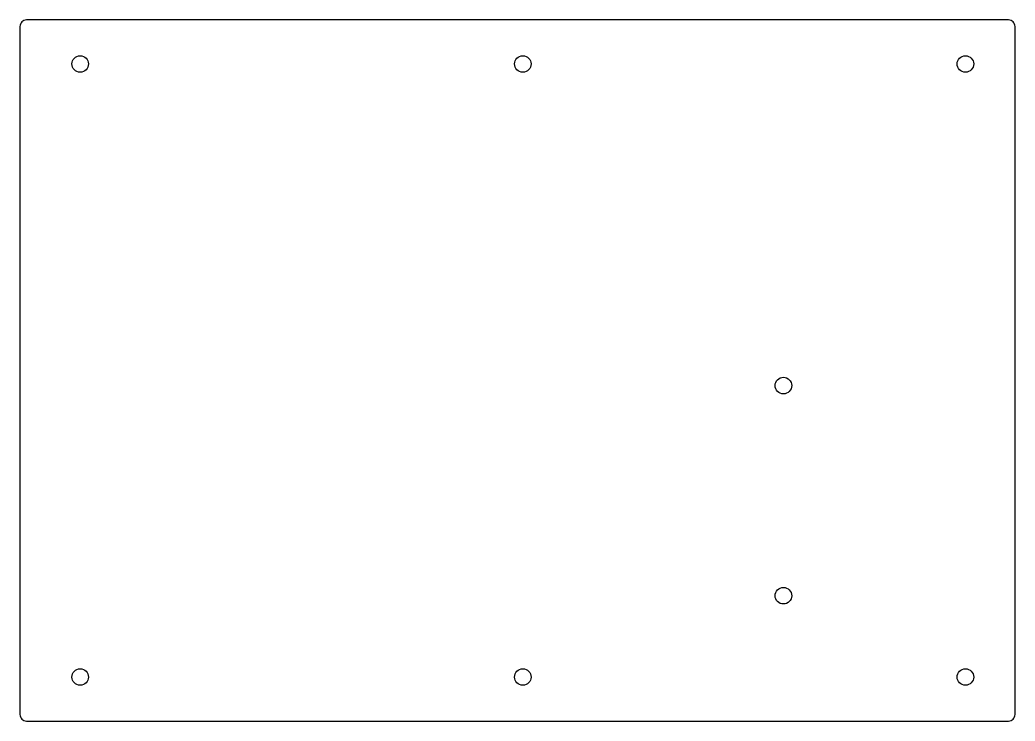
# Model space of a CAD drawing. Header units: millimetres. Extents: x -150 to 150, y -106 to 106.
import ezdxf

# ---------------------------------------------------------------- set-up
doc = ezdxf.new("R2010")
doc.units = ezdxf.units.MM

msp = doc.modelspace()

# ---------------------------------------------------------------- linework, layer by layer
msp.add_lwpolyline([(150.2, 103.8, 0.4142136), (148.2, 105.8), (-148.2, 105.8, 0.4142136), (-150.2, 103.8), (-150.2, -103.8, 0.4142136), (-148.2, -105.8), (148.2, -105.8, 0.4142136), (150.2, -103.8)], format="xyb", close=True)
for centre in [(-132, 92.5), (1.6, 92.5), (135.2, 92.5), (80.263, -4.548), (80.263, -67.964), (-132, -92.5), (1.6, -92.5), (135.2, -92.5)]:
    msp.add_circle(centre, 2.5)

doc.saveas('drawing.dxf')
